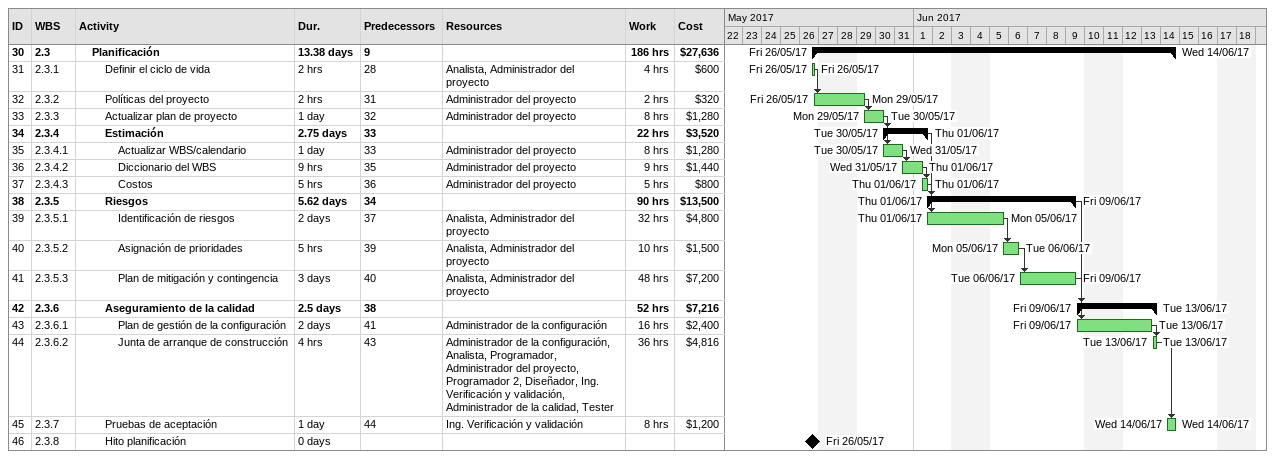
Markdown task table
| ID | WBS | Task | Duration | Start | Finish | Predecessors | Resources | Work (h) | Cost ($) |
|---|---|---|---|---|---|---|---|---|---|
| 30 | 2.3 | **Planificación** | 13.38d | 2017-05-26 | 2017-06-14 | 9 |  | 186 | 27636 |
| 31 | 2.3.1 | Definir el ciclo de vida | 2h | 2017-05-26 | 2017-05-26 | 28 | Analista, Administrador del proyecto | 4 | 600 |
| 32 | 2.3.2 | Políticas del proyecto | 2h | 2017-05-26 | 2017-05-29 | 31 | Administrador del proyecto | 2 | 320 |
| 33 | 2.3.3 | Actualizar plan de proyecto | 1d | 2017-05-29 | 2017-05-30 | 32 | Administrador del proyecto | 8 | 1280 |
| 34 | 2.3.4 | **Estimación** | 2.75d | 2017-05-30 | 2017-06-01 | 33 |  | 22 | 3520 |
| 35 | 2.3.4.1 | Actualizar WBS/calendario | 1d | 2017-05-30 | 2017-05-31 | 33 | Administrador del proyecto | 8 | 1280 |
| 36 | 2.3.4.2 | Diccionario del WBS | 9h | 2017-05-31 | 2017-06-01 | 35 | Administrador del proyecto | 9 | 1440 |
| 37 | 2.3.4.3 | Costos | 5h | 2017-06-01 | 2017-06-01 | 36 | Administrador del proyecto | 5 | 800 |
| 38 | 2.3.5 | **Riesgos** | 5.62d | 2017-06-01 | 2017-06-09 | 34 |  | 90 | 13500 |
| 39 | 2.3.5.1 | Identificación de riesgos | 2d | 2017-06-01 | 2017-06-05 | 37 | Analista, Administrador del proyecto | 32 | 4800 |
| 40 | 2.3.5.2 | Asignación de prioridades | 5h | 2017-06-05 | 2017-06-06 | 39 | Analista, Administrador del proyecto | 10 | 1500 |
| 41 | 2.3.5.3 | Plan de mitigación y contingencia | 3d | 2017-06-06 | 2017-06-09 | 40 | Analista, Administrador del proyecto | 48 | 7200 |
| 42 | 2.3.6 | **Aseguramiento de la calidad** | 2.5d | 2017-06-09 | 2017-06-13 | 38 |  | 52 | 7216 |
| 43 | 2.3.6.1 | Plan de gestión de la configuración | 2d | 2017-06-09 | 2017-06-13 | 41 | Administrador de la configuración | 16 | 2400 |
| 44 | 2.3.6.2 | Junta de arranque de construcción | 4h | 2017-06-13 | 2017-06-13 | 43 | Administrador de la configuración, Analista, Programador, Administrador del proyecto, Programador 2, Diseñador, Ing. Verificación y validación, Administrador de la calidad, Tester | 36 | 4816 |
| 45 | 2.3.7 | Pruebas de aceptación | 1d | 2017-06-14 | 2017-06-14 | 44 | Ing. Verificación y validación | 8 | 1200 |
| 46 | 2.3.8 | Hito planificación | 0d | 2017-05-26 | 2017-05-26 |  |  |  |  |
